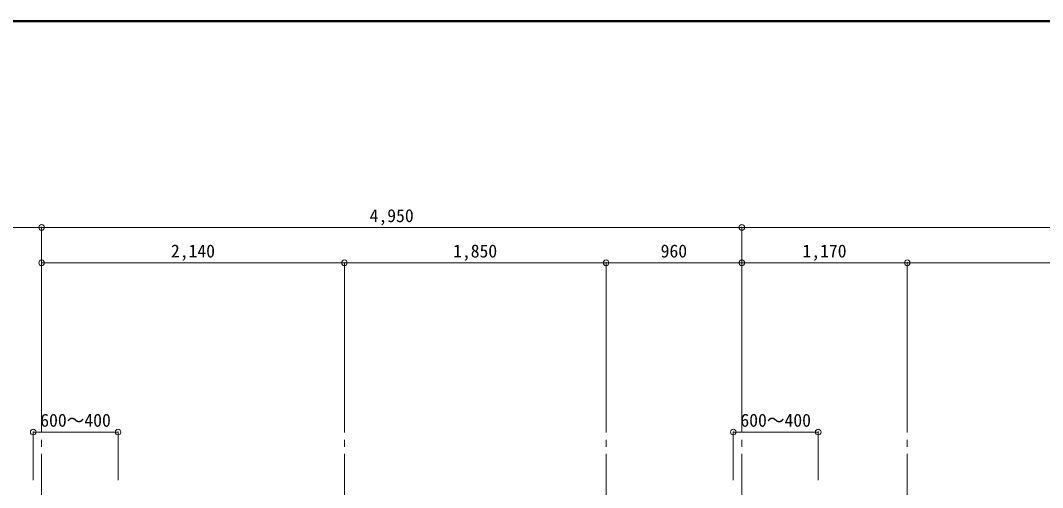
# Model space of a CAD drawing. Units: millimetres at full size, sheet at 1:50. Extents: x -9674 to 9699, y -6794 to 6791.
# Drawn here: x -3182 to 4044, y 3491 to 6791 of the extents above; entities that cross this region are included whole.
import ezdxf
from ezdxf.enums import TextEntityAlignment as Align

# ---------------------------------------------------------------- set-up
doc = ezdxf.new("R2010")
doc.units = ezdxf.units.MM
doc.header["$LTSCALE"] = 50
doc.header["$PDMODE"] = 32
doc.header["$PDSIZE"] = 40
doc.linetypes.add('CHAIN2', pattern=[12, 9, -1, 1, -1])
doc.linetypes.add('DASHED1', pattern=[1.8, 1.2, -0.6])
for name, color, linetype, lineweight in [('0-0_図面枠', 7, 'Continuous', 9), ('1-0_芯', 2, 'DASHED1', 25), ('1-B_寸法', 7, 'Continuous', 9)]:
    doc.layers.add(name, color=color, linetype=linetype, lineweight=lineweight)
doc.styles.add('ＭＳ ゴシック', font='')
doc.styles.get('ＭＳ ゴシック').set_extended_font_data('MS Gothic')

msp = doc.modelspace()

# ---------------------------------------------------------------- linework, layer by layer
at = {"layer": '0-0_図面枠'}
for p, q in [((9697.16, 6789.66), (-9672.16, 6789.66)), ((9695.4, 6787.9), (-9670.4, 6787.9)), ((-9668.64, 6786.14), (9693.64, 6786.14)), ((9691.87, 6784.38), (-9666.87, 6784.38)), ((9690.11, 6782.61), (-9665.11, 6782.61)), ((9688.35, 6780.85), (-9663.35, 6780.85))]:
    msp.add_line(p, q, dxfattribs=at)
msp.add_lwpolyline([(9698.92, -6793.93), (9698.92, 6791.43), (-9673.92, 6791.43)], dxfattribs=at)
at = {"layer": '1-0_芯', "color": 7, "linetype": 'CHAIN2', "lineweight": 9}
for p, q in [((-3032.5, 4329.12), (-3032.5, -3890.88)), ((-892.5, 4329.12), (-892.5, -3890.88)), ((957.5, 4329.12), (957.5, 1869.12)), ((1917.5, 4329.12), (1917.5, -3890.88)), ((3087.5, 4329.12), (3087.5, 519.12))]:
    msp.add_line(p, q, dxfattribs=at)
at = {"layer": '1-B_寸法'}
for p, q in [((-6752.5, 5329.12), (-3032.5, 5329.12)), ((-3032.5, 4329.12), (-3032.5, 5329.12)), ((-3032.5, 5329.12), (1917.5, 5329.12)), ((1917.5, 4329.12), (1917.5, 5329.12)), ((1917.5, 5329.12), (6747.5, 5329.12)), ((-3032.5, 5079.12), (-892.5, 5079.12)), ((-892.5, 4329.12), (-892.5, 5079.12)), ((-892.5, 5079.12), (957.5, 5079.12)), ((957.5, 4329.12), (957.5, 5079.12)), ((957.5, 5079.12), (1917.5, 5079.12)), ((1917.5, 5079.12), (3087.5, 5079.12)), ((3087.5, 4329.12), (3087.5, 5079.12)), ((3087.5, 5079.12), (6747.5, 5079.12)), ((-3092.5, 3883.43), (-3092.5, 3543.23)), ((-3092.5, 3883.43), (-2492.5, 3883.43)), ((-2492.5, 3883.43), (-2492.5, 3543.23)), ((1857.5, 3883.43), (1857.5, 3543.23)), ((1857.5, 3883.43), (2457.5, 3883.43)), ((2457.5, 3883.43), (2457.5, 3543.23))]:
    msp.add_line(p, q, dxfattribs=at)
at = {"layer": '1-B_寸法', "color": 3}
for p in [(-3032.5, 5329.12), (1917.5, 5329.12), (-3032.5, 5079.12), (-892.5, 5079.12), (957.5, 5079.12), (1917.5, 5079.12), (3087.5, 5079.12), (-3092.5, 3883.43), (-2492.5, 3883.43), (1857.5, 3883.43), (2457.5, 3883.43)]:
    msp.add_point(p, dxfattribs=at)

# ---------------------------------------------------------------- texts
at = {"layer": '1-B_寸法', "style": 'ＭＳ ゴシック'}
for s, p in [('4,950', (-713.75, 5339.12)), ('2,140', (-2118.75, 5089.12)), ('1,850', (-123.75, 5089.12)), ('960', (1343.75, 5089.12)), ('1,170', (2346.25, 5089.12)), ('600～400', (-3042.5, 3893.43)), ('600～400', (1907.5, 3893.43))]:
    msp.add_text(s, height=91.64, dxfattribs=at).set_placement(p, align=Align.BOTTOM_LEFT)

doc.saveas('drawing.dxf')
